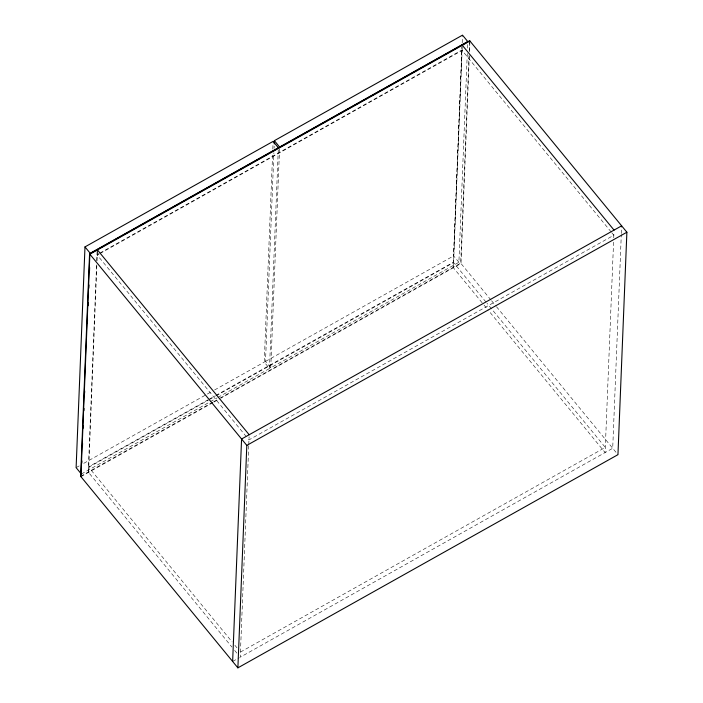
<?xml version="1.0" encoding="UTF-8"?>
<svg xmlns="http://www.w3.org/2000/svg" width="703" height="703" viewBox="0 0 703 703"><rect width="100%" height="100%" fill="white"/><g stroke="black" fill="none" stroke-linecap="round" stroke-linejoin="round"><path stroke-width="0.53" stroke-dasharray="3.52 2.64" d="M96.557 264.926L88.235 472.038L231.893 647.032M96.733 260.541L97.172 249.583M88.534 472.398L96.847 265.286M97.023 260.901L97.462 249.943M248.739 445.702L240.241 657.2L612.708 448.294L621.294 234.609M248.783 444.612L249.099 436.8M217.921 397.432L269.486 368.513L264.249 362.124L272.632 153.403M272.808 149.027L273.072 142.472M467.275 53.56L458.892 262.281L270.76 367.801L265.514 361.412L273.898 152.692M274.073 148.315L274.161 146.136M269.486 368.513L278.265 149.95M270.76 367.801L279.618 147.059M462.038 44.939L453.101 267.395L483.321 304.206M458.892 262.281L453.646 255.892L462.029 47.171M462.205 42.804L462.512 35.15M453.391 267.755L462.328 45.3M467.495 48.094L467.759 41.539M490.922 299.944L460.702 263.133L469.068 54.922M469.244 50.537L469.595 41.776M469.314 56.372L460.992 263.484L220.689 398.276M469.49 51.987L469.885 42.127M613.561 242.157L605.107 452.556L488.884 310.99M613.737 237.772L613.956 232.157M621.338 233.51L621.645 225.839M98.886 253.642L96.97 254.723L246.191 436.493M99.844 253.106L461.827 50.071L611.056 231.841M97.26 255.075L99.176 254.003M100.134 253.467L462.126 50.431M76.117 467.644L79.931 465.5M83.754 463.356L210.768 392.125M214.591 389.98L264.249 362.124M265.514 361.412L453.646 255.892M208.15 399.77L88.446 466.906L232.095 641.892M209.107 399.234L214.854 396.009M215.812 395.473L453.312 262.263L486.309 302.466M88.736 467.267L208.44 400.121M209.397 399.585L215.144 396.36M216.102 395.824L453.602 262.614M81.355 474.033L209.327 402.257M210.276 401.721L216.963 397.968M80.634 476.309L212.737 402.213M213.694 401.677L219.433 398.452M220.391 397.916L460.702 263.133M80.933 476.66L213.027 402.573M213.984 402.037L219.731 398.812M240.452 652.068L605.309 447.424L487.003 303.309M232.64 661.461L239.345 657.709M611.751 232.693L613.833 235.233L248.976 439.876L246.885 437.336M491.617 300.787L495.791 305.875M496.485 306.719L617.955 454.674M484.015 305.049L488.19 310.137M234.881 645.284L236.973 647.832M234.679 650.416L237.456 653.808"/><path stroke-width="1.05" d="M84.984 246.902L90.221 253.282L278.353 147.762L273.115 141.382L84.984 246.902L76.117 467.644L81.355 474.033M89.571 253.853L80.634 476.309L237.886 667.85L617.955 454.674L626.883 232.218L469.639 40.677L89.571 253.853L246.815 445.394L237.886 667.85M80.933 476.66L89.861 254.205L469.929 41.029M81.794 463.101L81.882 460.913M82.497 445.614L82.585 443.435M83.2 428.136L83.288 425.948M83.903 410.649L83.991 408.461M84.606 393.162L84.694 390.973M87.409 323.222L87.541 319.944M88.112 305.743L88.244 302.457M88.815 288.256L88.947 284.979M89.518 270.769L89.65 267.491M232.64 661.461L241.577 439.006L621.645 225.839M274.249 143.948L274.381 140.67L462.512 35.15L467.759 41.539L279.618 147.059L274.381 140.67M246.815 445.394L626.883 232.218M462.038 44.939L614.044 230.101M97.172 249.583L249.178 434.744"/></g></svg>
